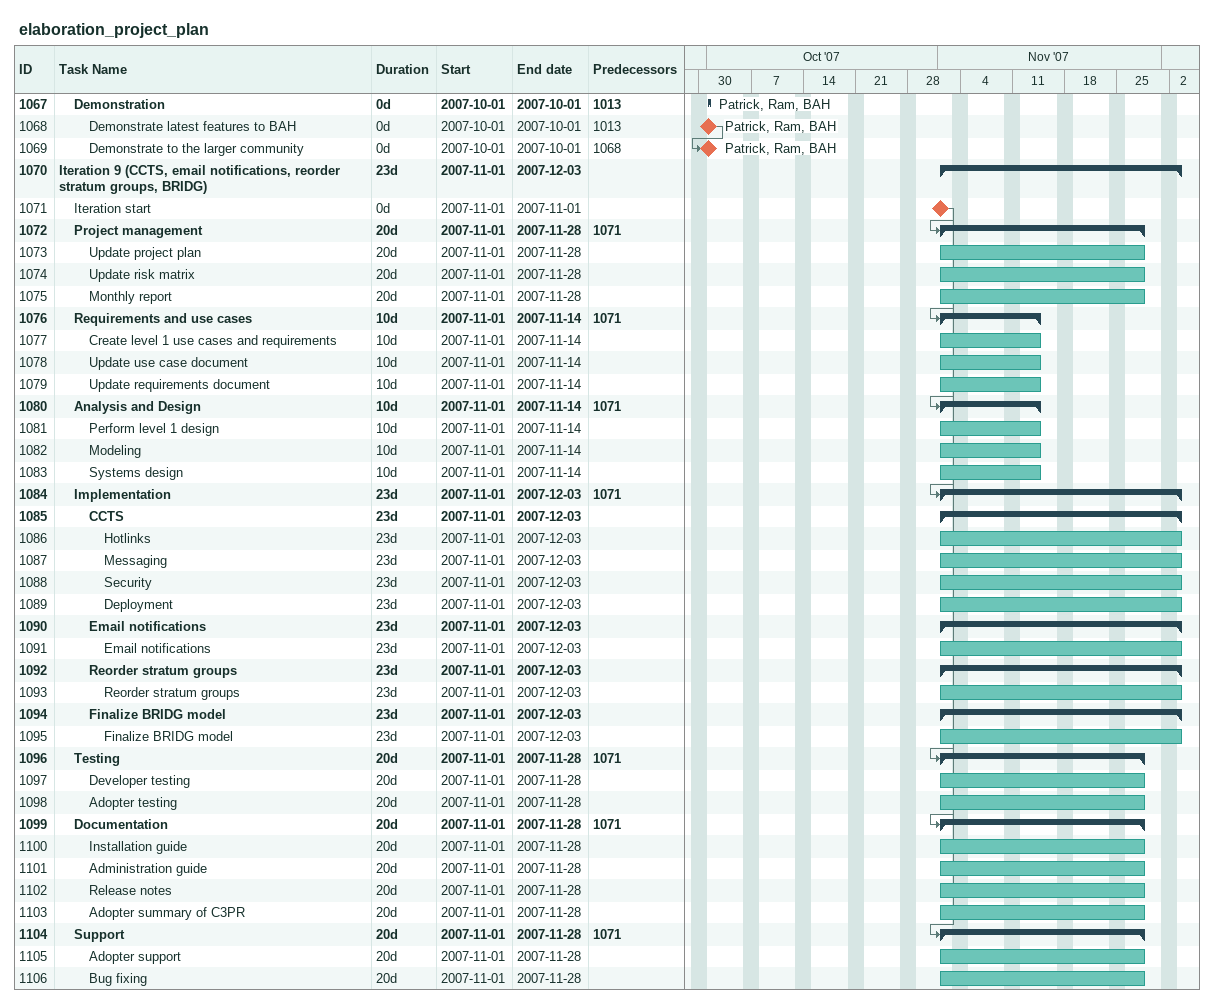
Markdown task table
elaboration_project_plan

| ID | Level | Task | Duration | Start | Finish | Predecessors | Resources |
|---|---|---|---|---|---|---|---|
| 1067 | 2 | **Demonstration** | 0d | 2007-10-01 | 2007-10-01 | 1013 | Patrick, Ram, BAH |
| 1068 | 3 | Demonstrate latest features to BAH | 0d | 2007-10-01 | 2007-10-01 | 1013 | Patrick, Ram, BAH |
| 1069 | 3 | Demonstrate to the larger community | 0d | 2007-10-01 | 2007-10-01 | 1068 | Patrick, Ram, BAH |
| 1070 | 1 | **Iteration 9 (CCTS, email notifications, reorder stratum groups, BRIDG)** | 23d | 2007-11-01 | 2007-12-03 |  |  |
| 1071 | 2 | Iteration start | 0d | 2007-11-01 | 2007-11-01 |  |  |
| 1072 | 2 | **Project management** | 20d | 2007-11-01 | 2007-11-28 | 1071 |  |
| 1073 | 3 | Update project plan | 20d | 2007-11-01 | 2007-11-28 |  |  |
| 1074 | 3 | Update risk matrix | 20d | 2007-11-01 | 2007-11-28 |  |  |
| 1075 | 3 | Monthly report | 20d | 2007-11-01 | 2007-11-28 |  |  |
| 1076 | 2 | **Requirements and use cases** | 10d | 2007-11-01 | 2007-11-14 | 1071 |  |
| 1077 | 3 | Create level 1 use cases and requirements | 10d | 2007-11-01 | 2007-11-14 |  |  |
| 1078 | 3 | Update use case document | 10d | 2007-11-01 | 2007-11-14 |  |  |
| 1079 | 3 | Update requirements document | 10d | 2007-11-01 | 2007-11-14 |  |  |
| 1080 | 2 | **Analysis and Design** | 10d | 2007-11-01 | 2007-11-14 | 1071 |  |
| 1081 | 3 | Perform level 1 design | 10d | 2007-11-01 | 2007-11-14 |  |  |
| 1082 | 3 | Modeling | 10d | 2007-11-01 | 2007-11-14 |  |  |
| 1083 | 3 | Systems design | 10d | 2007-11-01 | 2007-11-14 |  |  |
| 1084 | 2 | **Implementation** | 23d | 2007-11-01 | 2007-12-03 | 1071 |  |
| 1085 | 3 | **CCTS** | 23d | 2007-11-01 | 2007-12-03 |  |  |
| 1086 | 4 | Hotlinks | 23d | 2007-11-01 | 2007-12-03 |  |  |
| 1087 | 4 | Messaging | 23d | 2007-11-01 | 2007-12-03 |  |  |
| 1088 | 4 | Security | 23d | 2007-11-01 | 2007-12-03 |  |  |
| 1089 | 4 | Deployment | 23d | 2007-11-01 | 2007-12-03 |  |  |
| 1090 | 3 | **Email notifications** | 23d | 2007-11-01 | 2007-12-03 |  |  |
| 1091 | 4 | Email notifications | 23d | 2007-11-01 | 2007-12-03 |  |  |
| 1092 | 3 | **Reorder stratum groups** | 23d | 2007-11-01 | 2007-12-03 |  |  |
| 1093 | 4 | Reorder stratum groups | 23d | 2007-11-01 | 2007-12-03 |  |  |
| 1094 | 3 | **Finalize BRIDG model** | 23d | 2007-11-01 | 2007-12-03 |  |  |
| 1095 | 4 | Finalize BRIDG model | 23d | 2007-11-01 | 2007-12-03 |  |  |
| 1096 | 2 | **Testing** | 20d | 2007-11-01 | 2007-11-28 | 1071 |  |
| 1097 | 3 | Developer testing | 20d | 2007-11-01 | 2007-11-28 |  |  |
| 1098 | 3 | Adopter testing | 20d | 2007-11-01 | 2007-11-28 |  |  |
| 1099 | 2 | **Documentation** | 20d | 2007-11-01 | 2007-11-28 | 1071 |  |
| 1100 | 3 | Installation guide | 20d | 2007-11-01 | 2007-11-28 |  |  |
| 1101 | 3 | Administration guide | 20d | 2007-11-01 | 2007-11-28 |  |  |
| 1102 | 3 | Release notes | 20d | 2007-11-01 | 2007-11-28 |  |  |
| 1103 | 3 | Adopter summary of C3PR | 20d | 2007-11-01 | 2007-11-28 |  |  |
| 1104 | 2 | **Support** | 20d | 2007-11-01 | 2007-11-28 | 1071 |  |
| 1105 | 3 | Adopter support | 20d | 2007-11-01 | 2007-11-28 |  |  |
| 1106 | 3 | Bug fixing | 20d | 2007-11-01 | 2007-11-28 |  |  |
